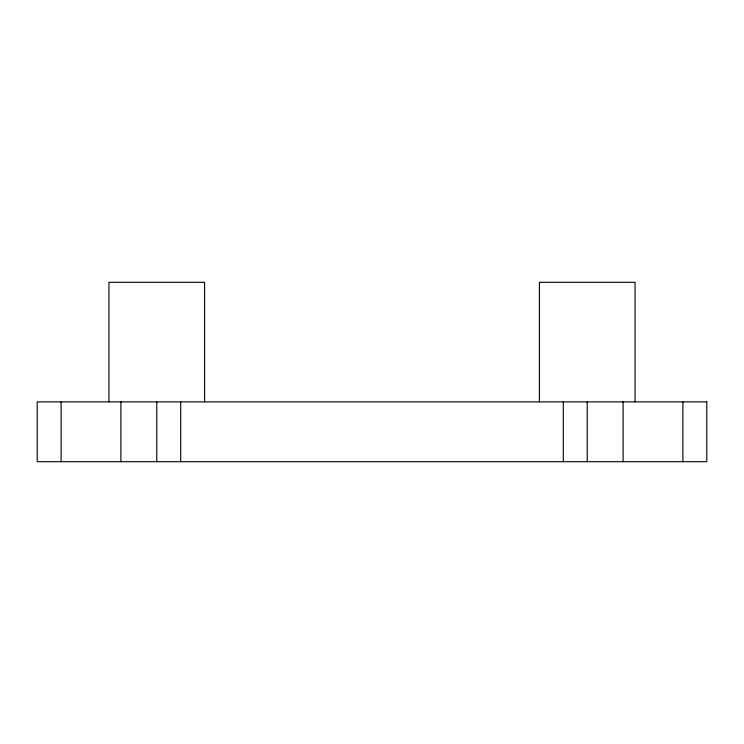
<?xml version="1.0" encoding="UTF-8"?>
<svg xmlns="http://www.w3.org/2000/svg" width="744" height="744" viewBox="0 0 744 744"><rect width="100%" height="100%" fill="white"/><g stroke="black" fill="none" stroke-linecap="round" stroke-linejoin="round"><path stroke-width="1.12" d="M682.89 401.89L682.89 461.68M635.06 401.89L635.06 282.32L539.4 282.32L539.4 401.89M623.1 401.89L623.1 461.68M587.23 401.89L587.23 461.68M563.31 401.89L563.31 461.68M204.6 401.89L204.6 282.32L108.94 282.32L108.94 401.89M180.69 401.89L180.69 461.68M156.77 401.89L156.77 461.68M120.9 401.89L120.9 461.68M61.11 401.89L61.11 461.68M706.8 401.89L37.2 401.89L37.2 461.68L706.8 461.68L706.8 401.89"/></g></svg>
